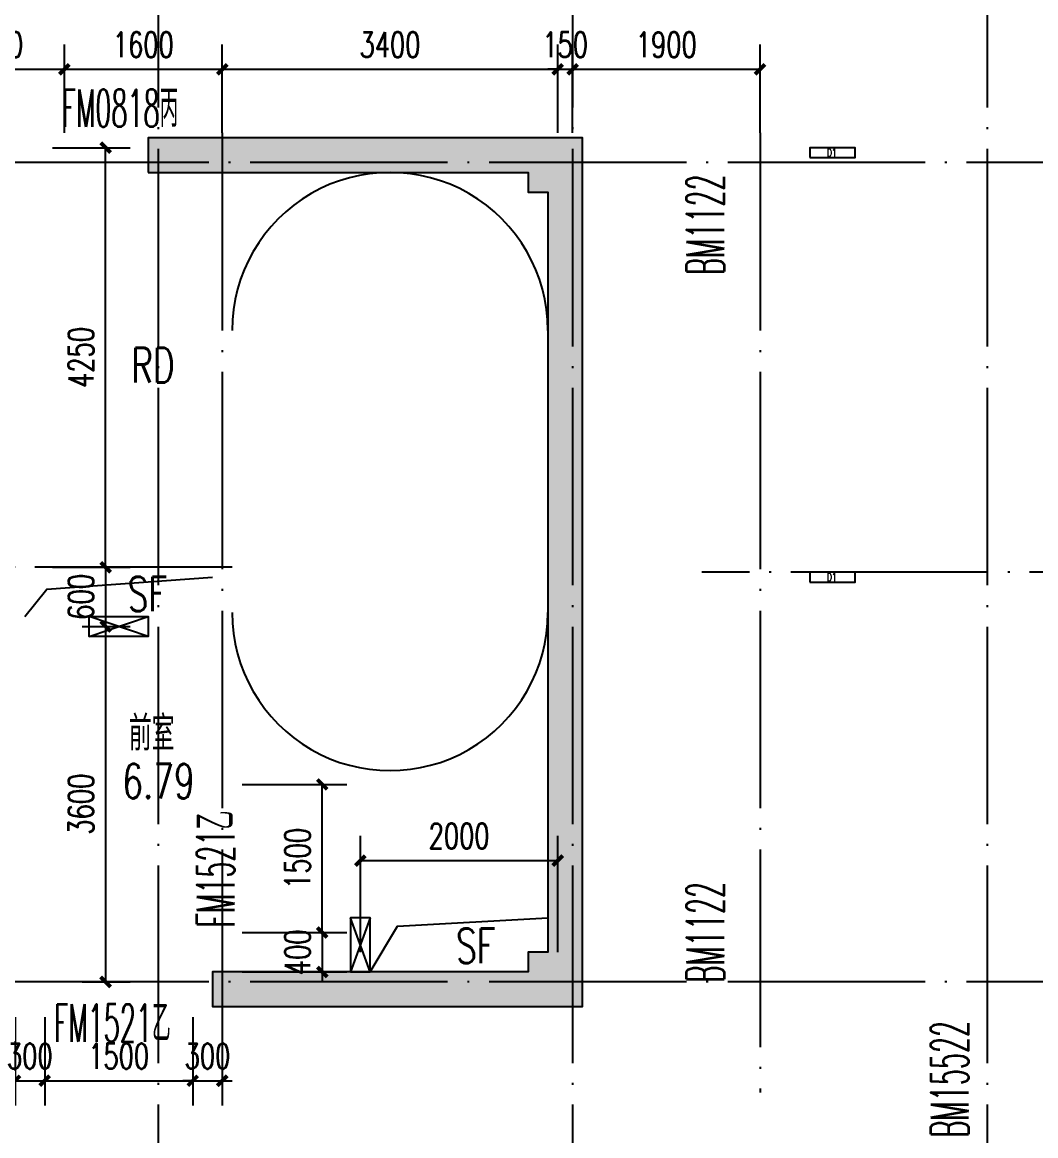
# Model space of a CAD drawing. Extents: x 1980812 to 2578970, y -669191 to 284498.
# Drawn here: x 2026989 to 2037260, y -177337 to -166057 of the extents above; entities that cross this region are included whole.
import ezdxf
from ezdxf.enums import TextEntityAlignment as Align

# ---------------------------------------------------------------- set-up
doc = ezdxf.new("R2010")
doc.units = 0
doc.header["$LTSCALE"] = 1000
doc.header["$MEASUREMENT"] = 0
doc.linetypes.add('DOTE', pattern=[2.42, 2, -0.2, 0.02, -0.2])
for name, color, linetype in [('0-文字（管井）', 53, 'Continuous'), ('0-文字（防火门)', 22, 'Continuous'), ('COLU', 6, 'Continuous'), ('COLU_HATCH', 251, 'Continuous'), ('DIM_SYMB', 3, 'Continuous'), ('dote', 1, 'DOTE'), ('DQ-L', 2, 'Continuous'), ('DQ2', 2, 'Continuous'), ('STAIR', 2, 'Continuous'), ('WALL', 4, 'Continuous'), ('房间名称', 7, 'Continuous'), ('空线', 3, 'Continuous'), ('详细尺寸', 11, 'Continuous'), ('详细标注', 231, 'Continuous'), ('门窗编号', 56, 'Continuous'), ('门窗编号（回迁图纸）', 56, 'Continuous')]:
    doc.layers.add(name, color=color, linetype=linetype)
doc.styles.add('_TCH_DIM_T3', font='SIMPLEX', dxfattribs={"width": 0.705882, "bigfont": 'GBCBIG'})
doc.styles.add('D8', font='txtw.shx', dxfattribs={"width": 0.7, "bigfont": 'hztxtw.shx'})
doc.styles.add('HZF', font='ROMANS2', dxfattribs={"width": 0.7, "bigfont": 'HZDF2'})
doc.styles.add('HZTXTW', font='txtw.shx', dxfattribs={"width": 0.6, "bigfont": 'hztxtw.shx'})
doc.dimstyles.new('_TCH_ARCH&&100', dxfattribs={"dimtxt": 255, "dimasz": 100, "dimexe": 250, "dimexo": 300, "dimgap": 122.5, "dimtad": 1, "dimdec": 0, "dimzin": 0, "dimdsep": 46, "dimtxsty": '_TCH_DIM_T3', "dimblk": 'ARCHTICK', "dimcen": 0.09, "dimclrt": 7, "dimazin": 2, "dimtfac": 1, "dimtdec": 0, "dimtix": 1, "dimtmove": 2, "dimatfit": 3, "dimfxl": 1, "dimtolj": 1, "dimtzin": 0, "dimarcsym": 0})

# ---------------------------------------------------------------- blocks, each defined once
blk = doc.blocks.new('A$C204647D6')
at = {"layer": 'dote'}
blk.add_line((37799.5, -7400), (37799.5, -17119.6), dxfattribs=at)
blk = doc.blocks.new('_ArchTick')
at = {"color": 0, "linetype": 'ByBlock', "const_width": 0.4}
blk.add_lwpolyline([(-0.5, -0.5), (0.5, 0.5)], dxfattribs=at)
blk = doc.blocks.new('*D1375')
at = {"layer": 'Defpoints', "color": 0, "transparency": 16777216}
for p in [(9500, 1044), (8050, 100), (9500, 100)]:
    blk.add_point(p, dxfattribs=at)
at = {"layer": '详细标注', "color": 0, "lineweight": -2, "transparency": 16777216}
for p, q in [((8050, 400), (8050, 1294)), ((9500, 400), (9500, 1294)), ((8050, 1044), (9500, 1044))]:
    blk.add_line(p, q, dxfattribs=at)
at = {"layer": '详细标注', "color": 0, "lineweight": -2, "transparency": 16777216, "xscale": 100, "yscale": 100, "zscale": 100, "rotation": 180}
blk.add_blockref('_ArchTick', (8050, 1044), dxfattribs=at)
at = {"layer": '详细标注', "color": 0, "lineweight": -2, "transparency": 16777216, "xscale": 100, "yscale": 100, "zscale": 100}
blk.add_blockref('_ArchTick', (9500, 1044), dxfattribs=at)
at = {"layer": '详细标注', "color": 7, "transparency": 16777216, "insert": (8775, 1294), "char_height": 255, "attachment_point": 5, "style": '_TCH_DIM_T3'}
blk.add_mtext('\\A1;1450', dxfattribs=at)
blk = doc.blocks.new('*D1376')
at = {"layer": 'Defpoints', "color": 0, "transparency": 16777216}
for p in [(11100, 1044), (9500, 100), (11100, 100)]:
    blk.add_point(p, dxfattribs=at)
at = {"layer": '详细标注', "color": 0, "lineweight": -2, "transparency": 16777216}
for p, q in [((9500, 400), (9500, 1294)), ((11100, 400), (11100, 1294)), ((9500, 1044), (11100, 1044))]:
    blk.add_line(p, q, dxfattribs=at)
at = {"layer": '详细标注', "color": 0, "lineweight": -2, "transparency": 16777216, "xscale": 100, "yscale": 100, "zscale": 100, "rotation": 180}
blk.add_blockref('_ArchTick', (9500, 1044), dxfattribs=at)
at = {"layer": '详细标注', "color": 0, "lineweight": -2, "transparency": 16777216, "xscale": 100, "yscale": 100, "zscale": 100}
blk.add_blockref('_ArchTick', (11100, 1044), dxfattribs=at)
at = {"layer": '详细标注', "color": 7, "transparency": 16777216, "insert": (10300, 1294), "char_height": 255, "attachment_point": 5, "style": '_TCH_DIM_T3'}
blk.add_mtext('\\A1;1600', dxfattribs=at)
blk = doc.blocks.new('*D1377')
at = {"layer": 'Defpoints', "color": 0, "transparency": 16777216}
for p in [(14500, 1044), (11100, 100), (14500, 100)]:
    blk.add_point(p, dxfattribs=at)
at = {"layer": '详细标注', "color": 0, "lineweight": -2, "transparency": 16777216}
for p, q in [((11100, 400), (11100, 1294)), ((14500, 400), (14500, 1294)), ((11100, 1044), (14500, 1044))]:
    blk.add_line(p, q, dxfattribs=at)
at = {"layer": '详细标注', "color": 0, "lineweight": -2, "transparency": 16777216, "xscale": 100, "yscale": 100, "zscale": 100, "rotation": 180}
blk.add_blockref('_ArchTick', (11100, 1044), dxfattribs=at)
at = {"layer": '详细标注', "color": 0, "lineweight": -2, "transparency": 16777216, "xscale": 100, "yscale": 100, "zscale": 100}
blk.add_blockref('_ArchTick', (14500, 1044), dxfattribs=at)
at = {"layer": '详细标注', "color": 7, "transparency": 16777216, "insert": (12800, 1294), "char_height": 255, "attachment_point": 5, "style": '_TCH_DIM_T3'}
blk.add_mtext('\\A1;3400', dxfattribs=at)
blk = doc.blocks.new('*D1378')
at = {"layer": 'Defpoints', "color": 0, "transparency": 16777216}
for p in [(14650, 1044), (14500, 100), (14650, 100)]:
    blk.add_point(p, dxfattribs=at)
at = {"layer": '详细标注', "color": 0, "lineweight": -2, "transparency": 16777216}
for p, q in [((14500, 400), (14500, 1294)), ((14650, 400), (14650, 1294)), ((14500, 1044), (14400, 1044)), ((14500, 1044), (14650, 1044)), ((14650, 1044), (14750, 1044))]:
    blk.add_line(p, q, dxfattribs=at)
at = {"layer": '详细标注', "color": 0, "lineweight": -2, "transparency": 16777216, "xscale": 100, "yscale": 100, "zscale": 100}
blk.add_blockref('_ArchTick', (14500, 1044), dxfattribs=at)
at = {"layer": '详细标注', "color": 0, "lineweight": -2, "transparency": 16777216, "xscale": 100, "yscale": 100, "zscale": 100, "rotation": 180}
blk.add_blockref('_ArchTick', (14650, 1044), dxfattribs=at)
at = {"layer": '详细标注', "color": 7, "transparency": 16777216, "insert": (14575, 1294), "char_height": 255, "attachment_point": 5, "style": '_TCH_DIM_T3'}
blk.add_mtext('\\A1;150', dxfattribs=at)
blk = doc.blocks.new('*D1379')
at = {"layer": 'Defpoints', "color": 0, "transparency": 16777216}
for p in [(16550, 1044), (14650, 100), (16550, 100)]:
    blk.add_point(p, dxfattribs=at)
at = {"layer": '详细标注', "color": 0, "lineweight": -2, "transparency": 16777216}
for p, q in [((14650, 400), (14650, 1294)), ((16550, 400), (16550, 1294)), ((14650, 1044), (16550, 1044))]:
    blk.add_line(p, q, dxfattribs=at)
at = {"layer": '详细标注', "color": 0, "lineweight": -2, "transparency": 16777216, "xscale": 100, "yscale": 100, "zscale": 100, "rotation": 180}
blk.add_blockref('_ArchTick', (14650, 1044), dxfattribs=at)
at = {"layer": '详细标注', "color": 0, "lineweight": -2, "transparency": 16777216, "xscale": 100, "yscale": 100, "zscale": 100}
blk.add_blockref('_ArchTick', (16550, 1044), dxfattribs=at)
at = {"layer": '详细标注', "color": 7, "transparency": 16777216, "insert": (15600, 1294), "char_height": 255, "attachment_point": 5, "style": '_TCH_DIM_T3'}
blk.add_mtext('\\A1;1900', dxfattribs=at)
blk = doc.blocks.new('*D1388')
at = {"layer": 'Defpoints', "color": 0, "transparency": 16777216}
for p in [(9080, 250), (9918, 250), (9080, -4000)]:
    blk.add_point(p, dxfattribs=at)
at = {"layer": '详细标注', "color": 0, "lineweight": -2, "transparency": 16777216}
for p, q in [((9380, 250), (10168, 250)), ((9918, -4000), (9918, 250)), ((9380, -4000), (10168, -4000))]:
    blk.add_line(p, q, dxfattribs=at)
at = {"layer": '详细标注', "color": 0, "lineweight": -2, "transparency": 16777216, "xscale": 100, "yscale": 100, "zscale": 100}
for p, rotation in [((9918, 250), 90), ((9918, -4000), 270)]:
    blk.add_blockref('_ArchTick', p, dxfattribs=dict(at, rotation=rotation))
at = {"layer": '详细标注', "color": 7, "transparency": 16777216, "insert": (9668, -1875), "char_height": 255, "attachment_point": 5, "rotation": 90, "style": '_TCH_DIM_T3'}
blk.add_mtext('\\A1;4250', dxfattribs=at)
blk = doc.blocks.new('*D1389')
at = {"layer": 'Defpoints', "color": 0, "transparency": 16777216}
for p in [(9380, -4000), (9380, -4600), (9918, -4600)]:
    blk.add_point(p, dxfattribs=at)
at = {"layer": '详细标注', "color": 0, "lineweight": -2, "transparency": 16777216}
for p, q in [((9918, -4000), (9918, -3900)), ((9680, -4000), (10168, -4000)), ((9918, -4000), (9918, -4600)), ((9680, -4600), (10168, -4600)), ((9918, -4600), (9918, -4700))]:
    blk.add_line(p, q, dxfattribs=at)
at = {"layer": '详细标注', "color": 0, "lineweight": -2, "transparency": 16777216, "xscale": 100, "yscale": 100, "zscale": 100}
for p, rotation in [((9918, -4000), 270), ((9918, -4600), 90)]:
    blk.add_blockref('_ArchTick', p, dxfattribs=dict(at, rotation=rotation))
at = {"layer": '详细标注', "color": 7, "transparency": 16777216, "insert": (9668, -4300), "char_height": 255, "attachment_point": 5, "rotation": 90, "style": '_TCH_DIM_T3'}
blk.add_mtext('\\A1;600', dxfattribs=at)
blk = doc.blocks.new('*D1390')
at = {"layer": 'Defpoints', "color": 0, "transparency": 16777216}
for p in [(9380, -4600), (9380, -8200), (9918, -8200)]:
    blk.add_point(p, dxfattribs=at)
at = {"layer": '详细标注', "color": 0, "lineweight": -2, "transparency": 16777216}
for p, q in [((9680, -4600), (10168, -4600)), ((9918, -4600), (9918, -8200)), ((9680, -8200), (10168, -8200))]:
    blk.add_line(p, q, dxfattribs=at)
at = {"layer": '详细标注', "color": 0, "lineweight": -2, "transparency": 16777216, "xscale": 100, "yscale": 100, "zscale": 100}
for p, rotation in [((9918, -4600), 90), ((9918, -8200), 270)]:
    blk.add_blockref('_ArchTick', p, dxfattribs=dict(at, rotation=rotation))
at = {"layer": '详细标注', "color": 7, "transparency": 16777216, "insert": (9668, -6400), "char_height": 255, "attachment_point": 5, "rotation": 90, "style": '_TCH_DIM_T3'}
blk.add_mtext('\\A1;3600', dxfattribs=at)
blk = doc.blocks.new('*D1391')
at = {"layer": 'Defpoints', "color": 0, "transparency": 16777216}
for p in [(11000, -6200), (12113, -6200), (11000, -7700)]:
    blk.add_point(p, dxfattribs=at)
at = {"layer": '详细标注', "color": 0, "lineweight": -2, "transparency": 16777216}
for p, q in [((11300, -6200), (12363, -6200)), ((12113, -7700), (12113, -6200)), ((11300, -7700), (12363, -7700))]:
    blk.add_line(p, q, dxfattribs=at)
at = {"layer": '详细标注', "color": 0, "lineweight": -2, "transparency": 16777216, "xscale": 100, "yscale": 100, "zscale": 100}
for p, rotation in [((12113, -6200), 90), ((12113, -7700), 270)]:
    blk.add_blockref('_ArchTick', p, dxfattribs=dict(at, rotation=rotation))
at = {"layer": '详细标注', "color": 7, "transparency": 16777216, "insert": (11863, -6950), "char_height": 255, "attachment_point": 5, "rotation": 90, "style": '_TCH_DIM_T3'}
blk.add_mtext('\\A1;1500', dxfattribs=at)
blk = doc.blocks.new('*D1392')
at = {"layer": 'Defpoints', "color": 0, "transparency": 16777216}
for p in [(11000, -7700), (11000, -8100), (12113, -8100)]:
    blk.add_point(p, dxfattribs=at)
at = {"layer": '详细标注', "color": 0, "lineweight": -2, "transparency": 16777216}
for p, q in [((12113, -7700), (12113, -7600)), ((11300, -7700), (12363, -7700)), ((12113, -7700), (12113, -8100)), ((11300, -8100), (12363, -8100)), ((12113, -8100), (12113, -8200))]:
    blk.add_line(p, q, dxfattribs=at)
at = {"layer": '详细标注', "color": 0, "lineweight": -2, "transparency": 16777216, "xscale": 100, "yscale": 100, "zscale": 100}
for p, rotation in [((12113, -7700), 270), ((12113, -8100), 90)]:
    blk.add_blockref('_ArchTick', p, dxfattribs=dict(at, rotation=rotation))
at = {"layer": '详细标注', "color": 7, "transparency": 16777216, "insert": (11863, -7900), "char_height": 255, "attachment_point": 5, "rotation": 90, "style": '_TCH_DIM_T3'}
blk.add_mtext('\\A1;400', dxfattribs=at)
blk = doc.blocks.new('*D1393')
at = {"layer": 'Defpoints', "color": 0, "transparency": 16777216}
for p in [(9000, -8257), (9300, -8257), (9300, -9202)]:
    blk.add_point(p, dxfattribs=at)
at = {"layer": '详细标注', "color": 0, "lineweight": -2, "transparency": 16777216}
for p, q in [((9000, -8557), (9000, -9452)), ((9300, -8557), (9300, -9452)), ((9000, -9202), (8900, -9202)), ((9000, -9202), (9300, -9202)), ((9300, -9202), (9400, -9202))]:
    blk.add_line(p, q, dxfattribs=at)
at = {"layer": '详细标注', "color": 0, "lineweight": -2, "transparency": 16777216, "xscale": 100, "yscale": 100, "zscale": 100}
blk.add_blockref('_ArchTick', (9000, -9202), dxfattribs=at)
at = {"layer": '详细标注', "color": 0, "lineweight": -2, "transparency": 16777216, "xscale": 100, "yscale": 100, "zscale": 100, "rotation": 180}
blk.add_blockref('_ArchTick', (9300, -9202), dxfattribs=at)
at = {"layer": '详细标注', "color": 7, "transparency": 16777216, "insert": (9150, -8952), "char_height": 255, "attachment_point": 5, "style": '_TCH_DIM_T3'}
blk.add_mtext('\\A1;300', dxfattribs=at)
blk = doc.blocks.new('*D1394')
at = {"layer": 'Defpoints', "color": 0, "transparency": 16777216}
for p in [(9300, -8257), (10800, -8257), (10800, -9202)]:
    blk.add_point(p, dxfattribs=at)
at = {"layer": '详细标注', "color": 0, "lineweight": -2, "transparency": 16777216}
for p, q in [((9300, -8557), (9300, -9452)), ((10800, -8557), (10800, -9452)), ((9300, -9202), (10800, -9202))]:
    blk.add_line(p, q, dxfattribs=at)
at = {"layer": '详细标注', "color": 0, "lineweight": -2, "transparency": 16777216, "xscale": 100, "yscale": 100, "zscale": 100, "rotation": 180}
blk.add_blockref('_ArchTick', (9300, -9202), dxfattribs=at)
at = {"layer": '详细标注', "color": 0, "lineweight": -2, "transparency": 16777216, "xscale": 100, "yscale": 100, "zscale": 100}
blk.add_blockref('_ArchTick', (10800, -9202), dxfattribs=at)
at = {"layer": '详细标注', "color": 7, "transparency": 16777216, "insert": (10050, -8952), "char_height": 255, "attachment_point": 5, "style": '_TCH_DIM_T3'}
blk.add_mtext('\\A1;1500', dxfattribs=at)
blk = doc.blocks.new('*D1395')
at = {"layer": 'Defpoints', "color": 0, "transparency": 16777216}
for p in [(10800, -8257), (11100, -8257), (11100, -9202)]:
    blk.add_point(p, dxfattribs=at)
at = {"layer": '详细标注', "color": 0, "lineweight": -2, "transparency": 16777216}
for p, q in [((10800, -8557), (10800, -9452)), ((11100, -8557), (11100, -9452)), ((10800, -9202), (10700, -9202)), ((10800, -9202), (11100, -9202)), ((11100, -9202), (11200, -9202))]:
    blk.add_line(p, q, dxfattribs=at)
at = {"layer": '详细标注', "color": 0, "lineweight": -2, "transparency": 16777216, "xscale": 100, "yscale": 100, "zscale": 100}
blk.add_blockref('_ArchTick', (10800, -9202), dxfattribs=at)
at = {"layer": '详细标注', "color": 0, "lineweight": -2, "transparency": 16777216, "xscale": 100, "yscale": 100, "zscale": 100, "rotation": 180}
blk.add_blockref('_ArchTick', (11100, -9202), dxfattribs=at)
at = {"layer": '详细标注', "color": 7, "transparency": 16777216, "insert": (10950, -8952), "char_height": 255, "attachment_point": 5, "style": '_TCH_DIM_T3'}
blk.add_mtext('\\A1;300', dxfattribs=at)
blk = doc.blocks.new('*D1396')
at = {"layer": 'Defpoints', "color": 0, "transparency": 16777216}
for p in [(14500, -6972), (12500, -8200), (14500, -8200)]:
    blk.add_point(p, dxfattribs=at)
at = {"layer": '详细标注', "color": 0, "lineweight": -2, "transparency": 16777216}
for p, q in [((12500, -7900), (12500, -6722)), ((14500, -7900), (14500, -6722)), ((12500, -6972), (14500, -6972))]:
    blk.add_line(p, q, dxfattribs=at)
at = {"layer": '详细标注', "color": 0, "lineweight": -2, "transparency": 16777216, "xscale": 100, "yscale": 100, "zscale": 100, "rotation": 180}
blk.add_blockref('_ArchTick', (12500, -6972), dxfattribs=at)
at = {"layer": '详细标注', "color": 0, "lineweight": -2, "transparency": 16777216, "xscale": 100, "yscale": 100, "zscale": 100}
blk.add_blockref('_ArchTick', (14500, -6972), dxfattribs=at)
at = {"layer": '详细标注', "color": 7, "transparency": 16777216, "insert": (13500, -6722), "char_height": 255, "attachment_point": 5, "style": '_TCH_DIM_T3'}
blk.add_mtext('\\A1;2000', dxfattribs=at)
blk = doc.blocks.new('DQ-EL-D1')
at = {"layer": 'DQ2'}
blk.add_lwpolyline([(-230, -50), (230, -50), (230, 50), (-230, 50)], close=True, dxfattribs=at)
at = {"layer": 'DQ2', "style": 'D8', "width": 0.7}
blk.add_text('D1', height=80, dxfattribs=at).set_placement((-8, 0), align=Align.MIDDLE)
blk = doc.blocks.new('A$C0E49695A')
at = {"layer": 'DQ-L'}
for p in [(38534, -7600), (38534, -11900)]:
    blk.add_blockref('DQ-EL-D1', p, dxfattribs=at)
blk = doc.blocks.new('sthnsth')
at = {"layer": '门窗编号（回迁图纸）', "style": 'HZTXTW', "width": 0.5}
blk.add_text('BM1122', height=380, dxfattribs=at).set_placement((2008429, 252506))
blk = doc.blocks.new('sshsgrs')
at = {"layer": '门窗编号（回迁图纸）', "style": 'HZTXTW', "width": 0.5}
blk.add_text('BM15522', height=380, dxfattribs=at).set_placement((2000831, 252506))
blk = doc.blocks.new('qerhtasew')
at = {"layer": '门窗编号', "rotation": 90}
for name, p in [('sthnsth', (2286607, -2177045)), ('sthnsth', (2286607, -2184212)), ('sshsgrs', (2289084, -2178185))]:
    blk.add_blockref(name, p, dxfattribs=at)
blk = doc.blocks.new('16')
at = {"layer": 'DIM_SYMB'}
for p, q in [((12600, -8100), (12400, -7550)), ((12600, -7550), (12400, -8100))]:
    blk.add_line(p, q, dxfattribs=at)
blk.add_lwpolyline([(12600, -8100), (12600, -7550), (12400, -7550), (12400, -8100)], close=True, dxfattribs=at)
at = {"layer": 'dote'}
for p, q in [((11100, 400), (11100, -8785.7)), ((11200, -4000), (8050, -4000))]:
    blk.add_line(p, q, dxfattribs=at)
at = {"layer": 'STAIR'}
for centre, start, end in [((12800, -1600.3), 359.99994, 180), ((12800, -4460), 180, 0.00006)]:
    blk.add_arc(centre, 1600, start, end, dxfattribs=at)
at = {"layer": '空线'}
for p, q in [((9750, -4700), (10350, -4500)), ((10350, -4700), (9750, -4500))]:
    blk.add_line(p, q, dxfattribs=at)
for points in [[(9100, -4500), (9320.9, -4223.1), (11000, -4100)], [(12600, -8100), (12874, -7634.4), (14400, -7550)]]:
    blk.add_lwpolyline(points, dxfattribs=at)
blk.add_lwpolyline([(9750, -4500), (10350, -4500), (10350, -4700), (9750, -4700)], close=True, dxfattribs=at)
at = {"layer": '0-文字（管井）', "style": 'HZF', "width": 0.7}
blk.add_text('SF', height=350, dxfattribs=at).set_placement((13668.8, -7835), align=Align.MIDDLE_CENTER)
at = {"layer": '0-文字（防火门)', "style": 'HZTXTW', "width": 0.5}
blk.add_text('FM0818丙', height=380, dxfattribs=at).set_placement((9471.2, 460.2, 200))
blk.add_text('FM1521乙', height=380, rotation=90, dxfattribs=at).set_placement((11222.4, -7649.5))
at = {"layer": '房间名称', "style": 'HZF', "width": 0.7}
for s, p in [('RD', (10397.3, -1953.8)), ('SF', (10341.1, -4271.2)), ('前室', (10385.2, -5682.7)), ('6.79', (10453.8, -6167.5))]:
    blk.add_text(s, height=350, dxfattribs=at).set_placement(p, align=Align.MIDDLE_CENTER)
at = {"layer": '详细标注'}
for p1, p2, distance, picture, middle in [((8050, 100), (9500, 100), 943.6, '*D1375', (8775, 1293.6)), ((9500, 100), (11100, 100), 943.6, '*D1376', (10300, 1293.6)), ((11100, 100), (14500, 100), 943.6, '*D1377', (12800, 1293.6)), ((14500, 100), (14650, 100), 943.6, '*D1378', (14575, 1293.6)), ((14650, 100), (16549.5256, 100), 943.6475, '*D1379', (15599.7628, 1293.6475)), ((9079.5, -4000), (9079.5, 250), -838.7, '*D1388', (9668.2, -1875)), ((9379.5, -4000), (9379.5, -4600), 538.7, '*D1389', (9668.2, -4300)), ((9379.5, -4600), (9379.5, -8200), 538.7, '*D1390', (9668.2, -6400)), ((11000, -7700), (11000, -6200), -1112.7, '*D1391', (11862.7, -6950)), ((12500, -8200), (14500, -8200), 1227.9, '*D1396', (13500, -6722.1)), ((11000, -7700), (11000, -8100), 1112.7, '*D1392', (11862.7, -7900)), ((9000, -8256.5), (9300, -8256.5), -945.1, '*D1393', (9150, -8951.6)), ((9300, -8256.5), (10800, -8256.5), -945.1, '*D1394', (10050, -8951.6)), ((10800, -8256.5), (11100, -8256.5), -945.1, '*D1395', (10950, -8951.6))]:
    dim = blk.add_aligned_dim(p1=p1, p2=p2, distance=distance, dimstyle='_TCH_ARCH&&100', dxfattribs=at)
    dim.commit()
    dim.dimension.update_dxf_attribs({"geometry": picture, "text_midpoint": middle})

msp = doc.modelspace()

# ---------------------------------------------------------------- hatches: boundary and pattern name
at = {"layer": 'COLU_HATCH'}
h = msp.add_hatch(color=256, dxfattribs=at)
h.dxf.hatch_style = 1
h.paths.add_polyline_path([(2028266.5, -167577.9), (2032116.5, -167577.9), (2032116.5, -167777.9), (2032316.5, -167777.9), (2032316.5, -175477.9), (2032116.5, -175477.9), (2032116.5, -175677.9), (2028916.5, -175677.9), (2028916.5, -176027.9), (2032666.5, -176027.9), (2032666.5, -167227.9), (2028266.5, -167227.9)])

# ---------------------------------------------------------------- linework, layer by layer
at = {"layer": 'COLU'}
msp.add_line((2032116.5, -167577.9), (2032116.5, -167777.9), dxfattribs=at)
msp.add_lwpolyline([(2028266.5, -167577.9), (2032116.5, -167577.9), (2032116.5, -167777.9), (2032316.5, -167777.9), (2032316.5, -175477.9), (2032116.5, -175477.9), (2032116.5, -175677.9), (2028916.5, -175677.9), (2028916.5, -176027.9), (2032666.5, -176027.9), (2032666.5, -167227.9), (2028266.5, -167227.9)], close=True, dxfattribs=at)
at = {"layer": 'dote'}
for p, q in [((2028366.5, -150400.7), (2028366.5, -192501.6)), ((2032566.5, -150400.7), (2032566.5, -191503)), ((2036766.5, -150400.7), (2036766.5, -192501.6)), ((2053079.9, -167477.9), (1988213, -167477.9)), ((2051298, -171627.9), (2033875.2, -171627.9)), ((2053079.9, -175777.9), (1988213, -175777.9))]:
    msp.add_line(p, q, dxfattribs=at)

# ---------------------------------------------------------------- block references
at = {"layer": 'DQ-L'}
msp.add_blockref('A$C0E49695A', (1996666.5, -159777.9), dxfattribs=at)
at = {"layer": 'WALL'}
msp.add_blockref('16', (2017916.5, -167577.9), dxfattribs=at)
at = {"layer": '详细尺寸'}
msp.add_blockref('A$C204647D6', (1996666.5, -159777.9), dxfattribs=at)
at = {"layer": '门窗编号（回迁图纸）'}
msp.add_blockref('qerhtasew', (0, 0), dxfattribs=at)

# ---------------------------------------------------------------- texts
at = {"layer": '0-文字（防火门)', "style": 'HZTXTW', "width": 0.5}
msp.add_text('FM1521乙', height=380, dxfattribs=at).set_placement((2027310.2, -176384.4))

doc.saveas('drawing.dxf')
